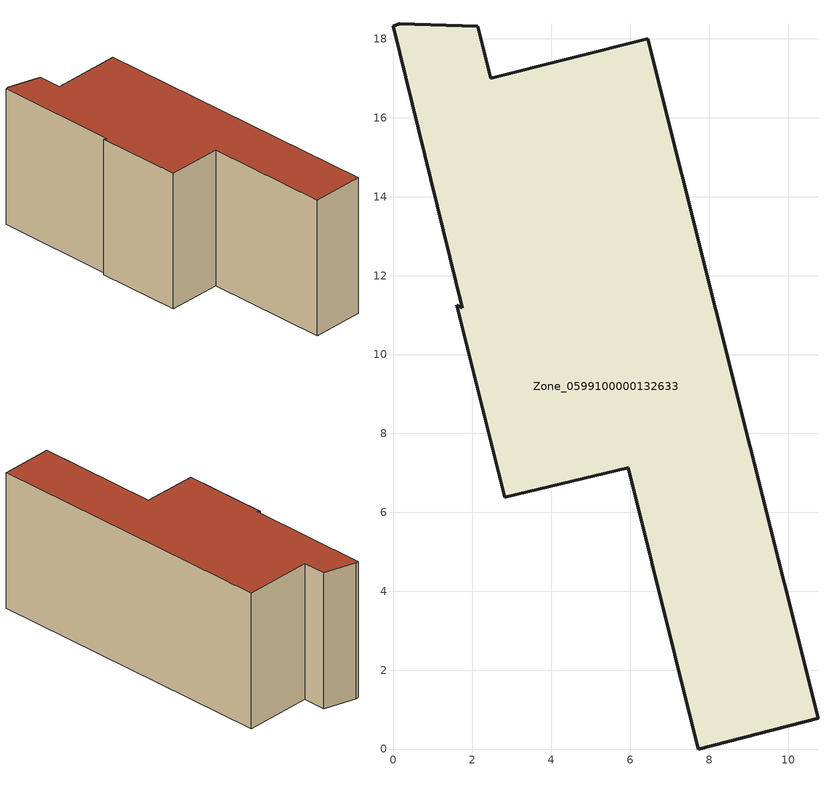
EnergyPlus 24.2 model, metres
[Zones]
Zone_0599100000132633
 floor ground (C_G): 6.45,18 10.76,0.78 7.73,0 5.95,7.13 2.82,6.38 1.6,11.25 1.74,11.19 0,18.32 0.15,18.38 2.14,18.32 2.47,17 z0
 wall outside (C_F): 2.82,6.38 5.95,7.13 7.73,0 10.76,0.78 6.45,18 2.47,17 2.14,18.32 0.15,18.38 0,18.32 1.74,11.19 1.6,11.25 2.82,6.38 z0:8.32
 roof outside (C_R): 0,18.32 1.74,11.19 1.6,11.25 2.82,6.38 5.95,7.13 7.73,0 10.76,0.78 6.45,18 2.47,17 2.14,18.32 0.15,18.38 z8.32
[BUILDING]
Pand.0599100000132633: North Axis=0; Terrain=City; Loads Convergence Tolerance Value=0.04; Temperature Convergence Tolerance Value=0.4; Solar Distribution=FullExterior; Maximum Number of Warmup Days=25; Minimum Number of Warmup Days=1
[Site:Location]
Rotterdam.The.Hague.AP_ZH_NLD Design_Conditions: Latitude=51.96; Longitude=4.45; Time Zone=1; Elevation=-4.5
[SITE:GROUNDTEMPERATURE:BUILDINGSURFACE]
18, 18, 18, 18, 18, 18, 18, 18, 18, 18, 18, 18
[MATERIAL] Thermal Absorptance=0.9; Solar Absorptance=0.7; Visible Absorptance=0.7
Name | Roughness | Thickness | Conductivity | Density | Specific Heat
G.TI.1975-1991 | MediumSmooth | 0.15 | 0.288461 | 540 | 1210
F.TI.1975-1991 | Rough | 0.3 | 0.230769 | 1920 | 840
R.TI.1975-1991 | MediumRough | 0.2 | 0.153846 | 1500 | 1000
[CONSTRUCTION]
C_G: G.TI.1975-1991
C_F: F.TI.1975-1991
C_R: R.TI.1975-1991
[ZONE]
Zone_0599100000132633: Type=1; Multiplier=1; Ceiling Height=Autocalculate; Volume=Autocalculate; Floor Area=autocalculate; Part of Total Floor Area=Yes
[ZONEINFILTRATION:DESIGNFLOWRATE]
Infil_Zone_0599100000132633: Zone or ZoneList or Space or SpaceList=Zone_0599100000132633; Schedule=AlwaysOn; Design Flow Rate Calculation Method=Flow/Area; Flow Rate per Floor Area=0.003; Constant Term Coefficient=1; Temperature Term Coefficient=0; Velocity Term Coefficient=0; Velocity Squared Term Coefficient=0
[HVACTEMPLATE:ZONE:IDEALLOADSAIRSYSTEM]
Zone_0599100000132633: Maximum Heating Supply Air Temperature=50; Minimum Cooling Supply Air Temperature=13; Maximum Heating Supply Air Humidity Ratio=0.0156; Minimum Cooling Supply Air Humidity Ratio=0.0077; Heating Limit=NoLimit; Cooling Limit=NoLimit; Dehumidification Control Type=ConstantSensibleHeatRatio; Cooling Sensible Heat Ratio=0.7; Dehumidification Setpoint=60; Humidification Control Type=None; Humidification Setpoint=30; Outdoor Air Method=None; Outdoor Air Flow Rate per Person=0.00944; Outdoor Air Flow Rate per Zone Floor Area=0; Outdoor Air Flow Rate per Zone=0; Demand Controlled Ventilation Type=None; Outdoor Air Economizer Type=NoEconomizer; Heat Recovery Type=None; Sensible Heat Recovery Effectiveness=0.7; Latent Heat Recovery Effectiveness=0.65
[ZONECONTROL:THERMOSTAT]
ThermostatControl_Zone_0599100000132633: Zone or ZoneList=Zone_0599100000132633; Control Type Schedule=DualSetpointControlType; Control 1=Thermostat_Zone_0599100000132633; Temperature Difference Between Cutout And Setpoint=0
[THERMOSTATSETPOINT:DUALSETPOINT]
Thermostat_Zone_0599100000132633: Heating Setpoint Temperature Schedule=HeatingSetpoint_Zone_0599100000132633; Cooling Setpoint Temperature Schedule=CoolingSetpoint_Zone_0599100000132633
[SCHEDULE:COMPACT]
HeatingSetpoint_Zone_0599100000132633: Through: 12/31, For: AllDays, Until: 24:00, 21
CoolingSetpoint_Zone_0599100000132633: Through: 12/31, For: AllDays, Until: 24:00, 24
DualSetpointControlType: Through: 12/31, For: AllDays, Until: 24:00, 4
AlwaysOn: Through: 12/31, For: AllDays, Until: 24:00, 1
